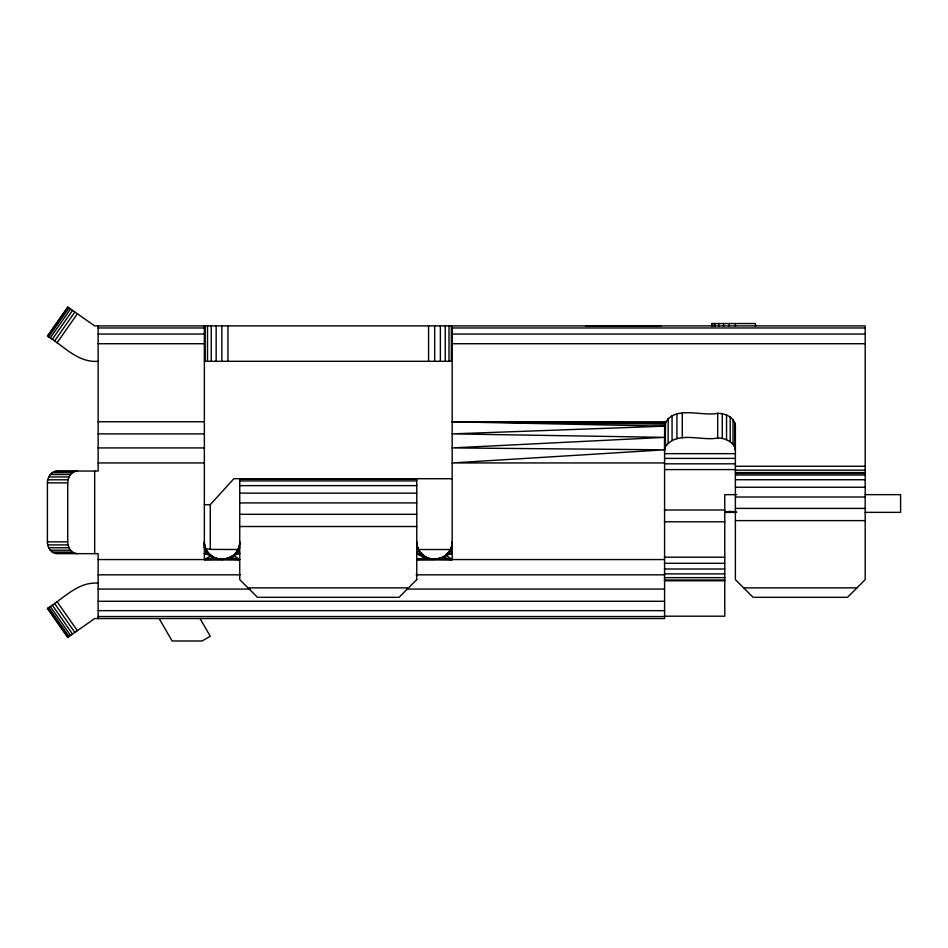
<?xml version="1.0" encoding="UTF-8"?>
<svg xmlns="http://www.w3.org/2000/svg" width="948" height="948" viewBox="0 0 948 948"><rect width="100%" height="100%" fill="white"/><g stroke="black" fill="none" stroke-linecap="round" stroke-linejoin="round"><path stroke-width="1.42" d="M98.142 361.306C77.772 362.977 63.303 345.641 47.4 336.019L67.711 307.022L94.67 325.899L865.192 325.899L865.192 579.619L847.5 597.323L753.091 597.323L735.387 579.619L735.387 425.984C734.819 417.404 725.279 413.269 717.683 413.304C701.994 416.812 673.601 404.642 664.785 424.147L664.584 451.201M98.142 583.162C77.772 581.491 63.303 598.816 47.4 608.438L67.711 637.447L94.67 618.558L664.584 618.558L664.584 426.185L452.172 421.765L665.105 422.926L664.69 449.506L664.785 424.147L452.172 421.765L665.591 421.765L665.022 447.918L664.785 424.147M204.353 325.899L204.353 559.557C218.04 559.972 239.489 561.619 239.749 541.853C240.33 561.489 211.12 565.601 204.353 547.648L204.353 541.853C203.382 559.569 230.056 566.288 237.616 550.278C231.561 562.792 211.771 562.283 206.19 549.721L208.098 552.743L213.418 557.306M416.764 547.648L416.764 541.853C415.805 559.557 442.467 566.288 450.039 550.278C443.427 563.124 426.719 560.398 416.764 553.573L418.921 550.326L416.764 547.648L417.558 547.079L416.966 544.472C419.028 565.529 453.251 562.851 452.172 541.853C451.912 561.607 430.451 559.995 416.764 559.557L426.41 557.614L420.948 553.276L418.921 550.326M98.142 618.558L98.142 553.656L57.07 553.656C51.109 553.49 47.329 547.363 47.4 541.853L47.4 482.852C47.329 477.342 51.109 471.215 57.07 471.049L98.142 471.049L98.142 325.899M77.369 553.656C71.408 553.49 67.64 547.363 67.711 541.853L67.711 482.852C67.64 477.342 71.408 471.215 77.369 471.049M236.005 552.743L239.749 547.648L239.252 546.06L237.912 549.721L239.749 553.573L233.54 555.327L230.684 557.317L239.749 559.557L233.54 555.327L236.005 552.743L239.749 553.573M433.082 559.51L452.172 559.557L445.975 555.303L452.172 547.648L451.663 546.048L450.324 549.71L452.172 553.573L445.975 555.303L443.131 557.294L452.172 559.557L452.172 325.899M226.916 558.87L204.353 559.557L211.025 555.706L204.353 553.573L206.486 550.278M47.732 336.244L68.031 307.247M48.692 336.919L69.003 307.922M50.232 337.998L70.543 309.001M52.235 339.408L72.534 310.399M54.569 341.031L74.868 312.034M57.07 342.785L77.369 313.788M735.387 450.691C734.819 442.112 725.279 437.976 717.683 438.012C701.461 441.33 677.358 430.404 665.591 446.472L665.105 422.926M237.77 549.52L210.255 549.39L210.255 504.68L233.848 478.716L452.172 478.716M204.353 547.648L205.124 547.02L204.543 544.448C205.823 553.371 214.485 560.327 223.479 559.498M439.043 558.953L443.32 557.187M736.596 512.358L724.77 512.358L727.294 511.659M660.957 325.899L585.603 325.899M204.353 559.557L213.94 557.59M664.584 559.557L416.764 559.557L439.327 558.87M204.353 553.573L208.501 553.229M724.77 512.358L736.489 512.121M420.948 553.276L416.764 553.573L423.495 555.753M664.584 426.185L452.172 433.888L664.584 437.36L452.172 447.918L664.584 449.826L452.172 462.944L664.584 462.944M217.175 559.462L220.019 559.439M429.586 559.462L435.902 559.498M586.859 325.958L659.701 325.958M98.142 327.972L204.353 327.972M452.172 327.972L865.192 327.972M98.142 334.063L204.353 334.063M452.172 334.063L865.192 334.063M98.142 343.721L204.353 343.721M452.172 343.721L865.192 343.721M204.353 361.306L452.172 361.306M98.142 421.765L204.353 421.765M98.142 433.888L204.353 433.888M98.142 447.918L204.353 447.918M664.584 453.665L735.387 453.665M664.584 458.405L735.387 458.405M98.142 462.944L204.353 462.944M664.584 463.821L735.387 463.821M735.387 466.274L865.192 466.274M664.584 469.592L735.387 469.592M735.387 470.149L865.192 470.149M54.569 471.452L74.868 471.452M52.235 472.625L72.534 472.625M735.387 472.578L865.192 472.578M735.387 473.408L865.192 473.408M50.232 474.51L70.543 474.51M735.387 475.019L865.192 475.019M48.692 476.951L69.003 476.951M47.732 479.795L68.031 479.795M735.387 479.735L865.192 479.735M239.749 480.92L416.764 480.92M47.4 482.852L67.711 482.852M239.749 485.637L416.764 485.637M735.387 487.236L865.192 487.236M239.749 493.138L416.764 493.138M736.62 494.655L724.77 494.655L724.77 616.2L664.453 616.2M865.192 494.655L900.6 494.655L900.6 512.358L865.192 512.358M735.387 497.013L865.192 497.013M239.749 502.914L416.764 502.914M204.353 504.68L210.255 504.68M735.387 508.401L865.192 508.401M664.382 509.988L724.77 509.988M724.77 511.659L734.309 511.659L728.858 511.458M239.749 514.302L416.764 514.302M735.387 520.618L865.192 520.618M664.382 521.791L724.77 521.791M239.749 526.519L416.764 526.519M47.4 541.853L67.711 541.853M47.732 544.91L68.031 544.91M48.692 547.754L69.003 547.754M418.424 549.52L450.703 549.52M50.232 550.196L70.543 550.196M52.235 552.08L72.534 552.08M54.569 553.253L74.868 553.253M664.382 557.199L724.77 557.199M98.142 559.557L239.749 559.557L227.484 558.692M664.382 563.302L724.77 563.302M664.382 569.001L724.77 569.001M664.382 573.884L724.77 573.884M98.142 574.832L240.128 574.832M416.125 574.832L664.584 574.832M664.382 577.64L724.77 577.64M664.382 579.998L724.77 579.998M664.382 580.792L724.77 580.792M248.009 587.879L408.505 587.879M743.647 587.879L856.933 587.879M98.142 589.064L250.473 589.064M407.249 589.064L664.584 589.064M98.142 601.281L664.584 601.281M98.142 610.654L664.584 610.654M98.142 616.555L664.584 616.555M220.611 559.498L239.749 559.557L224.072 559.439M436.542 559.439L452.172 559.557L439.943 558.68M207.268 548.821L210.255 549.39M432.442 559.439C426.564 558.716 421.339 554.936 418.613 549.721L420.521 552.743L425.83 557.306M448.428 552.731L452.172 553.573M425.616 557.187L429.882 558.953M213.205 557.187L217.471 558.953M57.07 601.672L77.369 630.669M54.569 603.426L74.868 632.423M52.235 605.061L72.534 634.058M50.232 606.459L70.543 635.456M48.692 607.538L69.003 636.535M47.732 608.213L68.031 637.21M200.028 618.558L210.255 636.262L202.078 640.978L172.098 640.978L159.157 618.558M417.558 547.079L419.135 550.705M205.124 547.02L206.723 550.705M755.449 326.408L755.449 323.541L711.782 323.541L711.782 325.899M735.387 323.541L735.387 326.408M734.783 422.701L734.783 447.409M733.017 419.644L733.017 444.351M730.209 417.013L730.209 441.721M729.285 323.541L729.285 326.408M726.535 414.999L726.535 439.706M723.585 323.541L723.585 326.408M722.269 413.731L722.269 438.438M718.702 323.541L718.702 326.408M717.683 413.304L717.683 438.012M714.946 323.541L714.946 326.408M712.588 323.541L712.588 326.408M682.287 413.304L682.287 438.012M676.919 413.897L676.919 438.604M672.061 415.627L672.061 440.334M668.162 418.341L668.162 443.048M451.366 325.899L451.366 361.306M449.008 325.899L449.008 361.306M445.252 325.899L445.252 361.306M440.37 325.899L440.37 361.306M434.67 325.899L434.67 361.306M428.567 325.899L428.567 361.306M227.958 325.899L227.958 361.306M221.844 325.899L221.844 361.306M216.156 325.899L216.156 361.306M211.262 325.899L211.262 361.306M207.517 325.899L207.517 361.306M205.159 325.899L205.159 361.306M94.67 471.049L94.67 553.656M416.764 579.619L399.061 597.323L257.453 597.323L239.749 579.619L239.749 479.309L416.764 479.309L416.764 579.619M230.909 557.187L226.631 558.953L230.897 557.187"/></g></svg>
